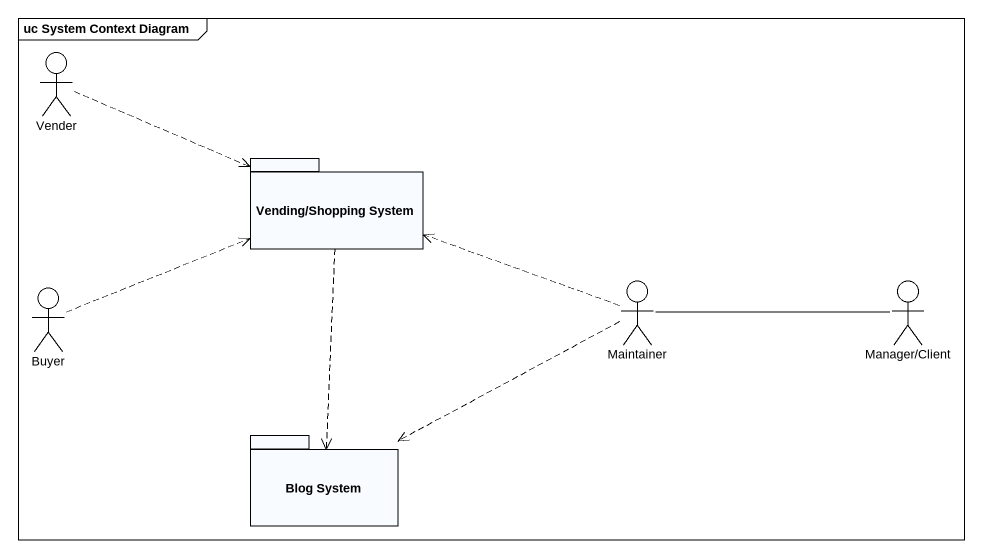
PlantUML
@startuml
mainframe uc System Context Diagram
actor Vender
package "Vending/Shopping System" as Vending_Shopping_System {
}
actor Buyer
actor Maintainer
actor "Manager/Client" as Manager_Client
package "Blog System" as Blog_System {
}
Vender .right.> Vending_Shopping_System
Vending_Shopping_System ..> Blog_System
Buyer .right.> Vending_Shopping_System
Maintainer .left.> Vending_Shopping_System
Maintainer .left.> Blog_System
Manager_Client -left- Maintainer
@enduml
